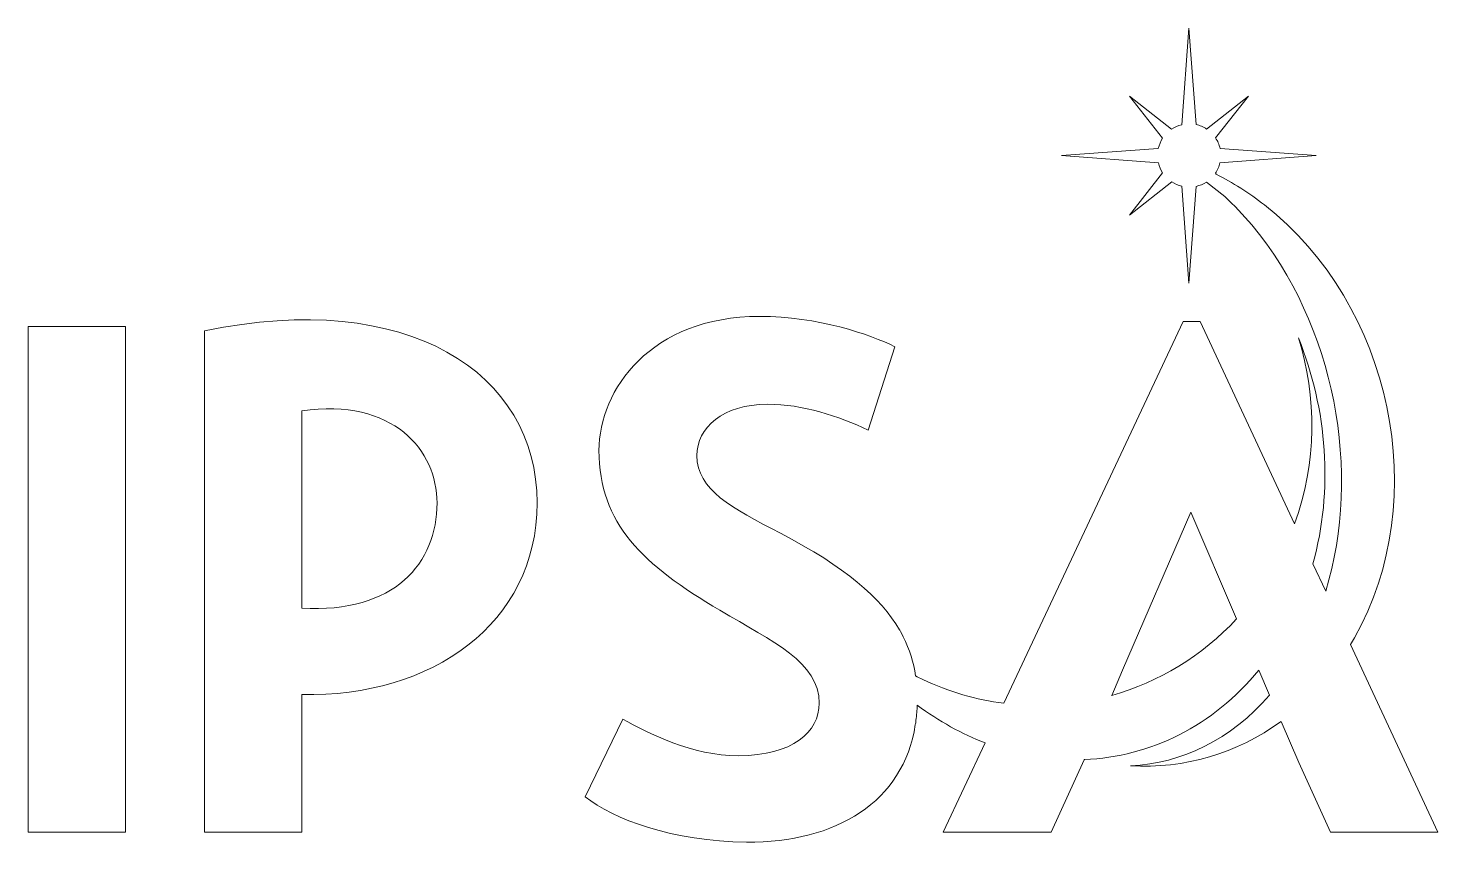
# Model space of a CAD drawing. Header units: millimetres. Extents: x 39 to 472, y -722 to -472.
import ezdxf

# ---------------------------------------------------------------- set-up
doc = ezdxf.new("R2010")
doc.units = ezdxf.units.MM
doc.header["$MEASUREMENT"] = 0
doc.layers.add('Calque 1', color=7, linetype='Continuous', lineweight=0)

msp = doc.modelspace()

# ---------------------------------------------------------------- linework, layer by layer
at = {"layer": 'Calque 1'}
for points, knots in [([(445.6, -661.14), (446.02, -660.43), (446.44, -659.73), (446.84, -659.01), (470.86, -616.37), (458.46, -556.85), (419.14, -526.08), (414.35, -522.33), (409.38, -519.19), (404.3, -516.63), (404.3, -516.63), (404.07, -516.33), (404.07, -516.33), (404.71, -515.38), (405.19, -514.3), (405.47, -513.14), (405.47, -513.14), (435.06, -510.93), (435.06, -510.93), (435.06, -510.93), (405.48, -508.72), (405.48, -508.72), (405.22, -507.55), (404.76, -506.46), (404.1, -505.49), (404.1, -505.49), (414.23, -492.62), (414.23, -492.62), (414.23, -492.62), (401.36, -502.76), (401.36, -502.76), (400.4, -502.12), (399.3, -501.65), (398.14, -501.39), (398.14, -501.39), (395.92, -471.79), (395.92, -471.79), (395.92, -471.79), (393.71, -501.43), (393.71, -501.43), (392.57, -501.7), (391.49, -502.18), (390.56, -502.82), (390.56, -502.82), (377.62, -492.62), (377.62, -492.62), (377.62, -492.62), (387.83, -505.59), (387.83, -505.59), (387.21, -506.54), (386.77, -507.59), (386.51, -508.71), (386.51, -508.71), (356.79, -510.93), (356.79, -510.93), (356.79, -510.93), (386.54, -513.15), (386.54, -513.15), (386.8, -514.26), (387.26, -515.3), (387.85, -516.23), (387.85, -516.23), (377.62, -529.24), (377.62, -529.24), (377.62, -529.24), (390.62, -519), (390.62, -519), (391.55, -519.62), (392.59, -520.08), (393.7, -520.35), (393.7, -520.35), (395.92, -550.07), (395.92, -550.07), (395.92, -550.07), (398.14, -520.39), (398.14, -520.39), (399.29, -520.13), (400.35, -519.67), (401.3, -519.05), (401.3, -519.05), (406.92, -523.48), (406.92, -523.48), (409.77, -526.14), (412.55, -529.06), (415.21, -532.24), (440.92, -562.94), (449.1, -608.39), (437.96, -644.72), (437.96, -644.72), (434.03, -636.29), (434.03, -636.29), (440.31, -613.75), (438.47, -588.92), (429.57, -566.92), (435.3, -585.1), (435.27, -605.19), (428.36, -624.09), (428.36, -624.09), (399.4, -561.88), (399.4, -561.88), (399.4, -561.88), (394.1, -561.88), (394.1, -561.88), (394.1, -561.88), (339, -679.18), (339, -679.18), (330.67, -678.07), (322.17, -675.65), (314.12, -671.85), (313.37, -671.5), (312.63, -671.13), (311.9, -670.76), (311.3, -666.67), (310.12, -662.68), (308.14, -658.75), (307.47, -657.34), (306.99, -656.57), (306.99, -656.57), (306.99, -656.57), (306.96, -656.56), (306.96, -656.56), (301.25, -646.79), (290.27, -637.25), (270.37, -626.92), (255.33, -619.18), (244.71, -613.65), (244.71, -603.03), (244.71, -594.62), (252.67, -587.32), (266.39, -587.32), (277.45, -587.32), (288.06, -590.86), (297.36, -595.28), (297.36, -595.28), (305.54, -569.62), (305.54, -569.62), (298.02, -565.86), (281.87, -560.33), (263.95, -560.33), (230.55, -560.33), (214.62, -582.9), (214.62, -601.48), (214.62, -624.04), (228.11, -636.65), (251.79, -650.59), (268.15, -660.32), (282.31, -666.51), (282.31, -679.12), (282.31, -687.98), (274.12, -695.27), (257.53, -695.27), (243.16, -695.27), (229.88, -688.42), (221.92, -684), (221.92, -684), (210.41, -707.88), (210.41, -707.88), (218.82, -714.74), (237.4, -721.6), (259.96, -721.82), (287.52, -722.02), (308.25, -709.4), (311.83, -685.73), (311.87, -685.52), (311.93, -685.35), (311.96, -685.13), (311.98, -685), (311.99, -684.87), (312, -684.74), (312.02, -684.63), (312.03, -684.51), (312.04, -684.39), (312.26, -682.79), (312.38, -681.23), (312.43, -679.73), (319.04, -684.68), (326.22, -688.6), (333.29, -691.34), (333.29, -691.34), (333.28, -691.35), (333.28, -691.35), (333.28, -691.35), (320.42, -718.72), (320.42, -718.72), (320.42, -718.72), (353.61, -718.72), (353.61, -718.72), (353.61, -718.72), (363.73, -696.54), (363.73, -696.54), (363.73, -696.54), (363.78, -696.45), (363.78, -696.45), (363.78, -696.45), (363.78, -696.45), (363.78, -696.45), (384.1, -695.56), (403.42, -686.13), (417.37, -668.98), (417.37, -668.98), (417.37, -668.98), (417.37, -668.98), (417.37, -668.98), (420.72, -676.67), (420.72, -676.67), (408.84, -690.37), (393.75, -697.6), (377.98, -698.39), (394.49, -699.3), (410.65, -694.61), (424.22, -684.75), (424.22, -684.75), (429.71, -697.38), (429.71, -697.38), (429.71, -697.38), (439.44, -718.72), (439.44, -718.72), (439.44, -718.72), (472.41, -718.72), (472.41, -718.72), (472.41, -718.72), (445.6, -661.14), (445.6, -661.14)], [0, 0, 0, 0, 1, 1, 1, 2, 2, 2, 3, 3, 3, 4, 4, 4, 5, 5, 5, 6, 6, 6, 7, 7, 7, 8, 8, 8, 9, 9, 9, 10, 10, 10, 11, 11, 11, 12, 12, 12, 13, 13, 13, 14, 14, 14, 15, 15, 15, 16, 16, 16, 17, 17, 17, 18, 18, 18, 19, 19, 19, 20, 20, 20, 21, 21, 21, 22, 22, 22, 23, 23, 23, 24, 24, 24, 25, 25, 25, 26, 26, 26, 27, 27, 27, 28, 28, 28, 29, 29, 29, 30, 30, 30, 31, 31, 31, 32, 32, 32, 33, 33, 33, 34, 34, 34, 35, 35, 35, 36, 36, 36, 37, 37, 37, 38, 38, 38, 39, 39, 39, 40, 40, 40, 41, 41, 41, 42, 42, 42, 43, 43, 43, 44, 44, 44, 45, 45, 45, 46, 46, 46, 47, 47, 47, 48, 48, 48, 49, 49, 49, 50, 50, 50, 51, 51, 51, 52, 52, 52, 53, 53, 53, 54, 54, 54, 55, 55, 55, 56, 56, 56, 57, 57, 57, 58, 58, 58, 59, 59, 59, 60, 60, 60, 61, 61, 61, 62, 62, 62, 63, 63, 63, 64, 64, 64, 65, 65, 65, 66, 66, 66, 67, 67, 67, 68, 68, 68, 69, 69, 69, 70, 70, 70, 71, 71, 71, 72, 72, 72, 73, 73, 73, 74, 74, 74, 74]), ([(123.27, -676.48), (123.27, -676.48), (123.27, -718.72), (123.27, -718.72), (123.27, -718.72), (93.4, -718.72), (93.4, -718.72), (93.4, -718.72), (93.4, -564.76), (93.4, -564.76), (155.79, -551.7), (195.6, -577.59), (195.6, -617.63), (195.6, -654.79), (163.08, -677.36), (123.27, -676.48)], [0, 0, 0, 0, 1, 1, 1, 2, 2, 2, 3, 3, 3, 4, 4, 4, 5, 5, 5, 5]), ([(39.21, -563.43), (39.21, -563.43), (69.07, -563.43), (69.07, -563.43), (69.07, -563.43), (69.07, -718.72), (69.07, -718.72), (69.07, -718.72), (39.21, -718.72), (39.21, -718.72), (39.21, -718.72), (39.21, -563.43), (39.21, -563.43)], [0, 0, 0, 0, 1, 1, 1, 2, 2, 2, 3, 3, 3, 4, 4, 4, 4]), ([(123.27, -649.92), (151.81, -651.7), (164.86, -635.99), (164.86, -617.63), (164.86, -601.48), (151.37, -585.33), (123.27, -589.31), (123.27, -589.31), (123.27, -649.92), (123.27, -649.92)], [0, 0, 0, 0, 1, 1, 1, 2, 2, 2, 3, 3, 3, 3]), ([(372.18, -676.76), (372.18, -676.76), (372.17, -676.78), (372.17, -676.78), (372.17, -676.78), (372.18, -676.76), (372.18, -676.76), (372.18, -676.76), (375.52, -668.95), (375.52, -668.95), (375.52, -668.95), (396.53, -620.5), (396.53, -620.5), (396.53, -620.5), (410.58, -653.24), (410.58, -653.24), (400.02, -664.61), (386.68, -672.65), (372.18, -676.76)], [0, 0, 0, 0, 1, 1, 1, 2, 2, 2, 3, 3, 3, 4, 4, 4, 5, 5, 5, 6, 6, 6, 6])]:
    msp.add_open_spline(points, degree=3, knots=knots, dxfattribs=at)

doc.saveas('drawing.dxf')
